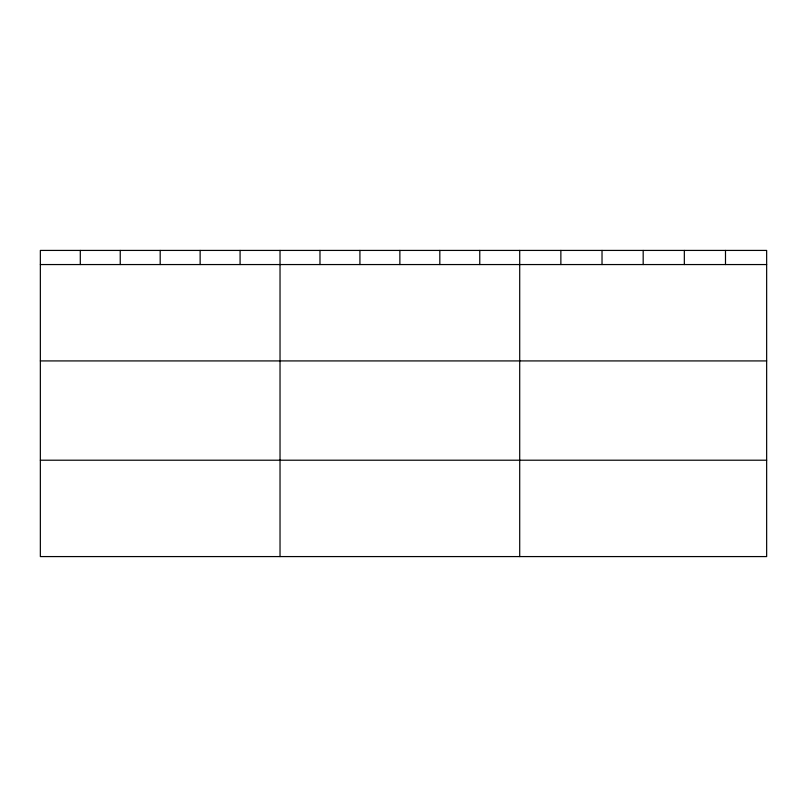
<?xml version="1.0" encoding="UTF-8"?>
<svg xmlns="http://www.w3.org/2000/svg" width="807" height="807" viewBox="0 0 807 807"><rect width="100%" height="100%" fill="white"/><g stroke="black" fill="none" stroke-linecap="round" stroke-linejoin="round"><path stroke-width="1.21" d="M766.65 264.555L766.65 556.578L40.35 556.578L40.35 250.422L766.65 250.422L766.65 264.555L40.35 264.555M40.35 360.921L766.65 360.921M40.35 460.212L766.65 460.212M725.493 250.422L725.493 264.555M684.336 250.422L684.336 264.555M643.179 250.422L643.179 264.555M602.022 250.422L602.022 264.555M560.865 250.422L560.865 264.555M519.708 250.422L519.708 556.578M479.762 250.422L479.762 264.555M439.815 250.422L439.815 264.555M399.868 250.422L399.868 264.555M359.922 250.422L359.922 264.555M319.976 250.422L319.976 264.555M280.029 250.422L280.029 556.578M240.083 250.422L240.083 264.555M200.136 250.422L200.136 264.555M160.19 250.422L160.19 264.555M120.243 250.422L120.243 264.555M80.296 250.422L80.296 264.555"/></g></svg>
